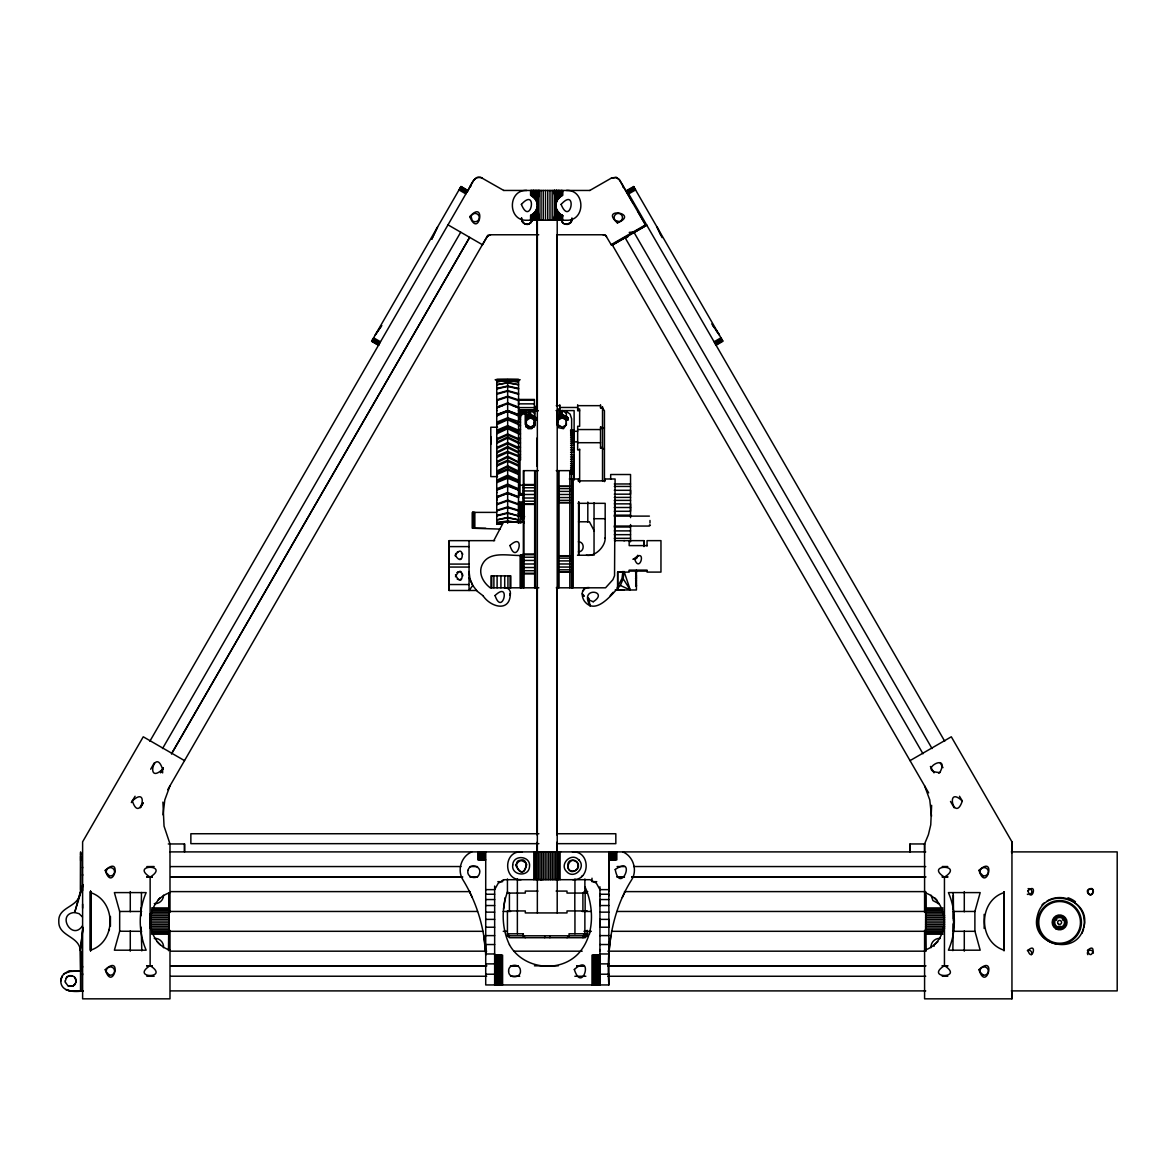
<?xml version="1.0" encoding="UTF-8"?>
<svg xmlns="http://www.w3.org/2000/svg" width="1176" height="1176" viewBox="0 0 1176 1176"><rect width="100%" height="100%" fill="white"/><g stroke="black" fill="none" stroke-linecap="round" stroke-linejoin="round"><path stroke-width="1.5" d="M60.77 980.946C60.858 992.441 75.352 992.118 83.334 990.883L80.674 990.927L80.63 951.281M80.63 889.762L80.615 851.924L80.483 891.408L74.676 912.488C56.11 913.752 72.059 941.359 82.423 925.894M82.614 974.83L82.614 973.713M82.614 967.245L82.614 966.393M82.614 908.151L82.614 904.168M82.614 890.673L82.614 886.704M82.614 875.547L82.614 874.429M82.614 867.962L82.614 867.109M90.552 949.885L90.567 891.129L90.581 951.061M141.194 931.304L141.194 928.423M141.194 909.327L141.194 907.931M151.631 909.327L169.006 909.327L168.756 892.628M169.006 911.503L168.462 950.664M184.529 843.956L184.529 851.894L184.529 843.956L168.286 843.956M476.633 590.484L449.188 590.484L449.188 540.651L494.67 540.651M469.048 540.651L469.048 590.484L472.781 585.472L469.988 578.739L469.048 571.521M485.688 952.398L485.688 945.945M507.665 523.276L507.665 508.017M518.587 510.252L507.665 506.9L507.665 493.317L502.211 495.184M518.587 496.816L507.665 492.479L507.665 486.07L496.742 490.157M518.587 488.849L507.665 484.115L507.665 478.22M518.587 480.205L507.665 475.178L507.665 469.9L496.742 474.56M507.665 466.887L507.665 468.901L518.587 473.59L518.587 472.105L507.665 466.887L496.742 472.105L496.742 473.605L507.665 468.901M518.587 471.076L507.665 465.828L507.665 461.257L496.742 466.078M496.742 462.653L507.665 457.302L507.665 460.228L518.587 465.064L518.587 463.917M518.587 462.095L507.665 456.229L507.665 452.451L496.742 457.346M518.587 455.862L507.665 451.422L507.665 447.63L496.742 453.01M518.587 451.937L507.665 446.557L507.665 443.631L496.742 448.526M518.587 447.483L507.665 442.617L507.665 438.031L496.742 443.337M518.587 442.279L507.665 436.987L507.665 434.958L496.742 439.75L496.742 440.971M518.587 438.736L507.665 433.973L507.665 428.681L496.742 433.826M507.665 425.639L507.665 419.744L496.742 424.639M520.498 422.155L507.665 417.803L507.665 411.38L496.742 414.966M496.742 388.933L507.665 386.448L507.665 411.1M518.587 388.403L507.665 386.007L507.665 382.906L496.742 384.728L507.665 382.597L518.587 384.728L507.665 382.906M507.665 382.141L507.665 379.525C464.461 379.907 550.868 379.966 507.665 379.525M518.513 523.276L518.587 379.51L496.742 379.51L496.742 524.334L502.211 523.688M518.954 523.202L518.513 515L524.011 514.912M520.013 458.449L520.013 494.126L523.232 494.126M520.38 587.809L520.38 555.248M520.792 523.305L520.792 516.602L518.954 515.176L524.393 515.176M534.227 427.211L526.348 427.211L526.348 410.586L518.513 410.468L538.005 410.586M526.348 420.596L530.435 417.789L530.435 414.775L527.495 416.23M536.315 417.803L530.435 414.658L527.495 416.451L530.435 414.658L536.315 418.127L530.435 415.069L526.025 417.642L530.435 415.26L530.435 410.586L526.348 417.656L530.435 414.937L530.626 410.586L534.521 413.173M530.582 190.453L530.582 195.113L535.683 199.053L537.682 205.344L535.683 211.651L530.582 215.59L530.582 220.25L531.038 215.399L532.478 214.649L533.389 220.25L533.478 213.959L537.167 208.652L538.946 190.453L538.946 220.25L537.094 208.887L538.946 220.25L537.682 204.977L538.946 190.453L536.947 201.434L536.947 190.453L535.08 198.288L535.08 190.453L533.36 196.657L537.167 202.051L538.946 220.25L537.476 207.461M534.404 419.479L534.404 425.962L530.435 427.211L526.348 424.859L526.348 427.211M534.404 410.777L534.404 399.458L518.513 399.458M534.521 424.992L534.654 410.88L538.094 410.88M536.888 466.152L536.888 438.134M545.164 879.692L545.164 851.894M556.998 410.88L556.998 424.345L558.38 427.667L563.51 428.696L566.42 424.345M558.115 426.623L558.115 413.173L562.01 410.586L558.115 417.656L562.202 414.937L562.393 410.586L566.288 413.173M558.115 421.699L558.115 420.141L562.202 417.789L562.202 414.658L568.082 417.803M566.288 424.992L566.42 411.394L570.125 414.158L571.639 418.832L571.639 479.823M574.123 480.014L574.123 410.586L556.072 410.586M578.754 522.217L578.754 502.034L578.754 555.248M591.998 984.944L591.998 955.147L599.936 954.941M599.936 950.884L599.936 949.532M599.936 895.745L599.936 894.495M485.717 851.894L485.717 984.944L608.874 984.944C606.331 948.753 611.946 911.003 631.571 879.927C637.774 870.343 633.335 856.187 622.751 851.894M608.859 952.398L608.859 942.358M608.874 895.745L608.874 894.495M608.874 891.526L608.874 889.909M616.827 851.894L616.827 859.832L608.874 859.832M622.824 572.095L624.03 572.109L617.665 572.095L617.665 589L617.665 572.095L629.189 572.109L629.189 570.125L647.05 570.11L647.05 572.095L660.956 572.095L660.971 540.637L647.05 540.651L647.065 546.002M630.542 510.707L630.542 474.516L610.682 474.516L610.682 479.235M636.422 570.081L636.422 589.985L615.195 589.97M643.978 545.811L643.978 540.651L614.563 540.637M910.048 843.956L910.048 851.894L910.048 843.956L924.718 843.956M924.586 851.894L924.586 843.956L928.408 834.666L930.745 824.89L931.627 805.325M925.571 931.304L925.85 892.496M953.368 931.304L953.368 923.968M953.368 918.838L953.368 911.503M953.133 892.628L953.368 909.327M924.586 930.363L924.586 998.836L1011.948 998.836L1011.948 991.53M1011.948 852.776L1011.948 841.825L951.31 736.793L910.048 760.622M168.991 946.562L169.006 895.348M80.615 854.496L80.615 853.732M533.36 196.657L533.389 190.453L531.964 195.745L533.36 196.657L533.389 190.453L532.169 195.863L533.36 196.657L533.389 190.453L533.257 196.568L534.624 197.759L533.742 196.951L535.08 190.453L534.845 198.009L535.683 199.053L536.947 190.453L537.167 202.051M562.657 220.25L562.657 215.59L559.864 214.047L559.85 220.25L561.275 214.958L557.159 211.048L555.557 205.344L557.556 199.053L562.657 195.113L562.657 190.453L562.202 195.304L560.746 196.054L559.85 190.453L559.761 196.745L556.072 202.051L554.293 220.25L554.293 190.453L556.145 201.816L554.293 190.453L555.557 205.726L554.293 220.25L556.292 209.269L556.292 220.25L558.144 212.415L558.144 220.25L559.879 214.047L556.072 208.652L554.293 190.453L555.763 203.242M141.208 914.796L141.208 911.488M531.038 215.399L531.875 220.25L531.508 215.193L534.624 212.929L535.08 220.25L535.683 211.651L534.433 213.135L535.08 220.25L533.478 213.959M562.657 195.113L558.615 197.759L558.144 190.453L558.806 197.568L557.556 199.053L558.144 190.453L559.761 196.745M163.038 814.88L164.802 799.93L169.991 785.803M931.524 816.129L929.775 799.93L924.586 785.803M535.124 212.371L536.947 220.25L537.094 208.887M556.145 201.816L556.292 190.453L558.1 198.332M531.875 220.25L531.993 214.943L534.624 212.929M561.364 190.453L561.246 195.76L561.364 190.453L562.202 195.304M605.111 537.932C605.772 545.355 596.056 556.998 586.31 555.248M556.689 210.21L556.292 220.25L557.953 212.18L556.689 210.21L556.292 220.25L556.072 208.652M531.875 190.453L531.14 195.348L531.964 195.745L530.655 195.142L531.875 190.453C533.639 197.45 528.568 196.48 531.875 190.453L532.169 195.863M515.676 865.257C527.377 886.954 531.067 846.544 515.764 864.727M561.364 220.25L562.099 215.355L561.275 214.958L562.584 215.546L561.364 220.25L561.275 214.958L562.657 215.59L561.364 220.25C563.671 218.471 559.747 213.135 560.54 214.517L559.85 220.25L561.07 214.84M163.537 895.215C163.67 900.037 159.054 904.226 154.276 903.609M163.493 947.68C164.155 942.593 159.363 937.787 154.276 938.448M534.712 197.862L535.08 190.453L534.242 197.392L535.683 199.053L536.947 190.453L536.432 200.273M557.556 211.651L558.526 212.841L558.144 220.25L559.482 213.738L558.615 212.929L558.144 220.25L558.394 212.694L557.556 211.651L556.292 220.25L556.807 210.43M609.05 951.84L610.873 935.405M537.682 205.344L536.55 210.21M555.557 205.344L556.689 200.493M633.335 559.217L636.848 558.056L637.804 555.337M521.482 217.942L521.968 220.926M521.63 217.942L521.732 220M532.316 218.898L531.581 221.632M571.007 222.558L571.948 217.942M537.623 204.227L538.946 190.453L537.55 203.683L538.946 190.453L537.314 202.537M555.616 206.476L554.293 220.25L555.689 207.02L554.293 220.25L555.925 208.167M119.673 931.23L119.673 911.562L114.395 892.599L146.162 892.599C138.268 910.738 138.268 932.053 146.162 950.193L114.395 950.193L119.673 931.23L141.62 931.318M637.73 556.307L637.818 555.528L635.922 558.806L633.07 559.173M82.849 928.32L80.35 950.708L80.659 971.067L68.164 971.405L63.71 973.978L70.707 971.008M82.996 927.305L80.35 950.708C79.527 935.934 58.227 936.493 58.8 921.44C57.947 906.931 77.19 907.578 79.748 894.671M578.386 867.197L578.386 864.375M637.76 555.925L637.701 556.395M62.108 975.977L60.799 981.005L61.108 978.373M65.239 981.063L66.841 977.08M75.97 982.475L76.161 980.946M162.582 769.28C155.276 745.996 144.619 785.803 162.582 769.28L162.626 772.926M455.347 555.337C464.549 540.842 464.549 569.845 455.347 555.337L455.48 556.322M455.465 574.814C464.373 592.807 464.358 558.776 455.48 576.769M509.458 944.725C501.711 928.54 501.196 908.342 507.591 891.658M503.607 908.975L505.107 897.67M622.913 571.448L622.001 578.43L617.209 587.632M620.369 585.472L623.162 578.739L624.103 571.521L630.262 589.985L620.369 585.472C612.182 593.792 596.1 615.974 584.501 601.289C580.915 596.173 580.87 586.927 589.161 587.544M509.443 944.725C522.864 968.936 558.967 973.713 578.195 953.78C594.541 936.228 594.468 908.019 585.134 887.145M589.47 934.185L589.896 930.966M141.473 892.496L141.194 915.751M934.038 946.312L934.244 945.269M534.654 424.345L531.743 428.696L528.127 428.696L525.216 424.345L525.216 411.394L522.335 413.217L520.395 416.377M90.567 950.193C116.542 941.903 116.542 900.889 90.567 892.599M952.839 950.664L953.368 922.851M571.948 219.839L571.301 221.632M109.03 930.554L109.456 929.069M169.991 892.599C144.016 900.889 144.016 941.903 169.991 950.193M509.649 595.321C512.221 591.557 508.15 586.986 503.99 587.544M510.09 594.512L510.355 593.615C510.149 612.681 490.583 607.242 482.983 595.688M83.143 884.867L74.676 912.488L79.145 913.693L82.423 916.957M80.188 893.054L82.908 884.528M61.137 978.432L63.68 973.919M75.984 982.357L73.427 985.782M455.465 554.366L455.847 553.455M470.841 185.293L470.121 187.249L470.988 185.293M532.14 220.765L531.038 222.411M532.243 220.926L528.877 224.028M571.859 220.765L570.081 223.072M934.435 944.754L937.889 941.623M431.754 239.169L437.149 227.762M622.325 897.479L625.147 891.496M431.695 239.243L437.59 227.012M493.802 540.651L503.725 521.791L523.79 521.791M583.09 590.881L584.825 588.764M526.348 417.656L530.229 410.586L526.348 413.173M149.867 741.233L473.81 180.134L476.941 177.517L481.013 177.517L503.754 190.453M467.328 191.629C470.474 187.131 473.766 173.93 482.101 177.958M131.344 802.576L135.078 796.255M150.675 769.236L154.276 762.857M162.538 748.553L460.727 232.201M171.52 753.742L469.665 237.361L171.578 753.772M167.742 789.699L487.878 235.2M482.542 244.711L487.129 236.773M558.115 417.656L562.202 410.586L562.202 414.937L566.288 417.656L566.288 421.522M159.921 897.788L159.319 898.685M486.982 236.773L489.98 234.818M375.6 334.381L381.744 325.473L375.173 335.101M577.842 868.52C565.876 880.31 563.407 853.57 576.607 861.935C579.709 864.757 577.96 870.519 573.815 871.151C561.937 871.828 570.948 853.217 577.842 863.066M65.959 978.329C67.84 974.595 73.485 974.728 75.426 978.329M74.558 984.915L75.44 983.68M610.168 595.673L613.181 592.263M572.741 879.692C590.837 880.515 590.543 850.704 572.462 851.894M487.32 236.273L489.392 234.95M582.899 935.802L584.869 933.803M585.148 935.802L587.133 933.803L568.993 933.803L569.213 935.802L567.008 937.713M530.361 223.072L531.199 222.411M570.904 222.411L566.567 224.351M582.899 937.713L584.869 935.802L584.884 910.944M587.147 930.289L587.133 935.802L585.148 937.713L509.414 937.713L507.444 935.802L507.429 910.944L525.305 910.944L525.305 912.929L567.008 912.929L567.008 910.944L587.147 910.944M534.933 407.469L536.918 405.632L534.933 407.469L536.918 407.469M158.966 899.081L158.128 899.758M581.561 876.532L582.576 875.62M558.615 197.759L561.275 195.745M66.87 977.138L69.325 975.727L72.103 975.786M72.103 986.326L74.573 984.812M939.845 772.529C951.163 750.905 915.457 771.515 939.845 772.529L938.551 773.073M530.523 223.072L528.73 224.028M569.302 223.616L570.228 223.072M529.773 426.829L528.333 427.726L529.891 426.903L526.348 424.859L526.348 425.962L530.435 427.211L534.404 424.933L532.61 425.962M527.495 416.377L530.435 414.658L536.315 418.053L530.435 414.658M557.791 417.406L562.202 415.069L568.082 418.186L562.202 414.775L559.261 416.451L562.202 414.658L568.082 418.053L562.202 414.658L559.261 416.23M557.791 417.833L562.202 415.54L568.082 418.597L562.202 415.26L557.791 417.715L562.202 415.069L568.082 418.421M589.823 190.453L611.623 177.958L616.65 177.517L619.767 180.134L632.791 202.698M633.658 186.602L626.72 190.453L944.71 741.233M626.984 190.909L633.864 186.94M627.293 191.468L634.173 187.498M627.705 192.173L634.584 188.204M628.19 193.011L635.069 189.042M628.704 193.893L635.584 189.924M611.035 244.711L645.58 224.851L638.274 212.194M646.58 224.851L612.182 244.711L928.658 792.874M612.343 245.005L623.456 238.581M634.57 232.172L645.683 225.763M612.387 245.078L646.785 225.219M625.132 238.272L628.263 236.464M559.261 416.363L562.202 414.658M714.082 341.79L720.962 337.821M714.596 342.686L721.476 338.717M715.082 343.51L721.961 339.541M715.493 344.23L722.373 340.261M715.831 344.818L722.681 340.805M716.081 345.229L722.946 341.26L633.599 186.484M526.025 417.583L530.435 415.069L536.315 418.421M557.791 417.583L562.202 415.069L568.082 418.494M526.025 418.45L530.435 416.054L536.315 419.024L530.435 415.54L526.025 417.833M557.791 418.45L562.202 416.054L568.082 419.024L562.202 415.54L557.791 418.009L562.202 415.54L568.082 418.832M526.025 417.406L530.435 415.069L536.315 418.494L530.435 415.54L526.025 418.009L530.435 415.54L536.315 418.832M526.025 418.935L530.435 416.627L536.315 419.494L530.435 416.363L526.025 418.671L530.435 416.054L536.315 419.259L530.435 416.054L526.025 418.288L530.435 415.79L536.315 418.979M557.791 418.935L562.202 416.627L568.082 419.494L562.202 416.363L557.791 418.671L562.202 416.054L568.082 419.259L562.202 416.054L557.791 418.288L562.202 415.79L568.082 418.979M471.811 851.894C461.242 856.187 456.803 870.343 463.006 879.927C476.839 902.521 484.718 928.673 485.717 955.147M608.874 984.944L608.874 851.894L608.874 889.629L599.936 889.629L596.379 883.25L590.014 879.692L504.577 879.692L498.212 883.25L494.655 889.629L485.717 889.629M496.742 451.937L507.665 446.557M496.742 461.595L507.665 456.229M526.025 418.774L530.435 416.627L536.315 419.714M496.742 442.279L507.665 436.987M557.791 418.774L562.202 416.627L568.082 419.714M507.665 465.828L496.742 471.076M611.476 177.958L616.004 177.37L619.09 179.369L645.433 224.851M569.449 223.616L567.523 224.278M507.665 427.667L496.742 432.797L496.742 431.195L507.665 426.609L518.587 431.21L518.587 432.797L507.665 427.667L507.665 426.594M520.307 555.484L523.291 554.572L522.511 554.705M507.665 475.178L496.742 480.205M507.665 476.192L496.742 481.748L507.665 477.25L518.587 481.719L507.665 476.192L507.665 477.265M530.582 215.59L531.964 214.958L533.389 220.25L532.993 214.311M507.665 451.422L496.742 455.862M507.665 442.617L496.742 447.483L496.742 448.997M507.665 460.228L496.742 465.064L496.742 463.917M507.665 418.788L496.742 423.654L507.665 418.7L518.587 423.654L507.665 418.538M496.742 438.736L507.665 433.973M507.665 484.115L496.742 488.849M518.587 489.804L507.665 485.173L496.742 489.76M496.742 415.951L507.665 411.38L518.587 415.951M496.742 430.225L507.665 425.653L518.587 430.225M496.742 415.01L507.665 410.498L518.587 414.511M457.229 552.073L458.14 551.706M73.471 985.723L69.325 986.267L72.118 986.223M460.095 558.982L461.007 558.615M460.095 579.445L461.007 579.062M1004.01 892.599C978.035 900.889 978.035 941.903 1004.01 950.193M924.586 950.193C950.561 941.903 950.561 900.889 924.586 892.599M507.665 492.479L496.742 496.816M496.742 482.63L507.665 478.206L518.587 482.63M496.742 422.096L507.665 417.803M517.22 496.551L507.665 493.288L496.742 497.654L496.742 496.272M502.255 880.486L503.401 880.03M496.742 407.881L507.665 403.735L518.587 407.881M518.587 489.76L507.665 485.071L496.742 489.804M518.587 408.322L518.587 407.043L507.665 402.942L496.742 407.043L496.742 408.322M496.742 414.511L507.665 410.571L518.587 415.01M518.587 502.417L518.587 504.739L507.665 500.917L496.742 504.739L496.742 502.417M496.742 504.004L507.665 500.123L518.587 504.004M496.742 400.619L507.665 396.959L518.587 400.619M498.11 496.551L500.844 495.64M496.742 407.572L502.211 405.793M518.587 399.869L507.665 396.268L496.742 399.869L496.742 402.089M507.665 506.9L496.742 510.252M496.742 510.884L507.665 507.591L518.587 510.884L523.893 510.869M496.742 394.254L507.665 391.167L518.587 394.254M496.742 393.622L507.665 390.594L518.587 393.622M527.803 224.278L528.98 224.19M496.742 515.455L507.665 512.692L518.587 515.955L507.665 513.28L496.742 515.955M496.742 388.403L507.665 386.007M578.342 551.823C584.781 552.058 584.781 541.548 578.342 541.798M593.233 601.745C610.27 590.925 578.166 585.795 590.279 606.14L588.485 598.261M150.131 877.12C170.74 864.037 129.522 864.037 150.131 877.12L150.131 965.672C129.522 978.755 170.74 978.755 150.131 965.672M68.12 971.464L80.63 971.008M944.446 877.12C965.04 864.037 923.836 864.037 944.446 877.12L944.446 965.672C965.04 978.755 923.836 978.755 944.446 965.672M629.234 232.407L634.54 231.804M526.863 224.351L527.95 224.278M528.053 224.425L524.996 224.028M567.773 224.425L564.7 224.028M489.833 234.818L490.568 234.774M526.76 190.453C507.576 189.586 507.576 221.117 526.76 220.25L566.479 220.25C585.663 221.117 585.663 189.586 566.479 190.453M496.742 524.099L502.211 523.82M521.247 851.894C503.24 850.895 503.108 880.515 521.115 879.692M523.643 504.21L518.513 504.401L534.668 504.416M520.733 851.938L522.115 851.894M518.587 379.539L496.742 379.539M537.388 879.692L536.579 879.692M623.736 540.651L624.706 540.651M556.865 851.894L558.027 851.894M556.88 879.692L558.027 879.692M503.607 190.453L589.985 190.453M490.421 234.774L538.74 234.774M556.645 234.774L603.156 234.774M518.513 403.853L534.404 403.853M556.277 405.661L559.791 405.661M577.666 405.661L600.524 405.661M559.791 407.469L577.666 407.469M600.524 407.469L602.524 407.469M534.404 407.602L518.513 407.602L513.133 405.793M559.791 408.954L557.806 408.954L557.806 410.762L559.791 410.762L559.791 404.779M577.666 408.954L579.65 408.954L579.65 426.329L577.666 426.256L577.666 449.923L579.65 449.923M518.513 409.851L534.404 409.851M518.513 410.733L526.348 410.733M579.65 410.762L577.666 410.762L577.666 404.779M518.513 411.894L526.348 411.894M518.513 412.864L526.348 412.864M518.513 414.07L526.348 414.07M518.513 415.495L521.644 415.495M518.513 416.671L520.498 416.671L520.498 460.11L518.513 460.11M518.513 417.612L520.498 417.612M518.513 419.465L520.498 419.465M518.513 425.55L520.498 425.55M557.806 426.256L559.791 426.256M497.536 427.241L490.789 427.241L490.789 476.618L497.536 476.618M600.524 427.182L604.435 428.064M518.513 429.505L520.498 429.505M577.666 429.549L600.524 429.549M570.595 430.225L574.123 430.342L570.595 430.342M570.595 430.945L574.123 430.945M574.094 431.298L577.666 431.298M570.595 431.783L574.123 431.783M570.595 432.856L574.123 432.856M520.498 433.841L518.513 433.841L507.665 428.681M570.595 434.135L574.123 434.135M570.595 435.62L574.123 435.62M570.595 437.266L574.123 437.266M518.513 438.383L520.498 438.383M570.595 439.104L574.123 439.104M570.595 441.059L574.123 441.059M574.094 441.882L577.666 441.882M577.666 442.705L600.524 442.705M518.513 442.926L520.498 442.926M570.595 443.161L574.123 443.161M570.595 445.351L574.123 445.351M518.513 447.277L520.498 447.277M570.595 447.63L574.123 447.63L574.123 449.938L570.595 449.938M518.513 451.231L520.498 451.231M570.595 452.29L574.123 452.29M518.513 454.627L520.498 454.627M570.595 454.627L574.123 454.627M570.595 456.95L574.123 456.95M520.498 457.302L507.665 452.451M518.513 459.155L520.498 459.155M570.595 459.213L574.123 459.213M570.595 461.418L574.123 461.418M570.595 463.506L574.123 463.506M570.595 465.475L574.123 465.475M570.595 467.298L574.123 467.298M570.595 468.959L574.123 468.959M570.595 470.444L574.123 470.444M538.299 470.65L523.349 470.65L523.349 587.809L523.349 570.713L534.668 570.713M556.248 470.65L569.816 470.65L569.816 587.809M570.595 470.62L574.123 470.62M570.448 471.723L574.123 471.723L570.595 471.473M570.448 472.781L574.123 472.781M570.448 473.634L574.123 473.634L574.123 479.47M570.448 474.237L574.123 474.281M569.287 478.985L578.754 478.985L578.754 480.866M578.107 480.866L605.17 480.866L605.17 478.985L615.092 478.985L614.548 575.74L612.916 579.665L605.552 587.809L556.248 587.809M614.284 483.968L630.542 483.968M534.668 484.527L523.349 484.527L523.349 500.432M520.013 485.203L534.668 485.203M558.497 486.232L569.816 486.232M558.497 486.438L569.816 486.438M614.284 486.438L630.542 486.438M523.349 487.731L534.668 487.731M558.497 488.643L569.816 488.643L569.816 491.406L558.497 491.406M614.284 490.304L630.542 490.304L630.542 494.17L614.284 494.17M523.349 490.936L534.668 490.936M523.232 493.626L520.013 493.626L520.013 495.037L523.232 495.037M534.668 494.479L520.013 494.523M558.497 494.479L569.816 494.479M520.013 494.802L523.232 494.802M614.284 497.419L630.542 497.389M558.497 497.551L569.816 497.551M523.349 498.021L534.668 498.021M558.497 500.315L569.816 500.315M614.284 500.373L630.542 500.373M534.668 501.211L523.349 501.211L523.349 504.416M518.513 501.931L523.879 501.931M558.497 502.505L569.816 502.505M558.497 502.725L569.816 502.725M523.879 503.181L518.513 503.181L523.643 503.387M578.107 503.328L605.17 503.328L605.17 538.373M523.349 503.754L534.668 503.754M614.284 503.857L630.542 503.857L630.542 517.631M518.513 505.621L523.893 505.621M518.513 506.782L523.893 506.782M614.284 507.503L630.542 507.503M518.513 507.885L523.746 507.885M518.513 508.929L523.643 508.929M518.513 509.899L523.614 509.899M614.284 511.281L630.542 511.281M518.513 511.575L523.893 511.575M496.522 512.383L472.429 512.383L472.429 528.274L485.732 528.274M523.893 512.251L518.587 511.869M523.893 512.81L518.513 512.81L518.513 514.191L524.011 514.191M518.513 513.265L523.893 513.265M518.513 513.589L523.893 513.589M518.513 513.853L523.967 513.853M614.284 515.161L630.542 515.161M614.195 516.117L649.402 516.117M524.672 516.705L520.792 516.602L523.981 522.938L521.1 516.705L523.981 518.645M594.042 518.704L605.17 518.704M578.474 521.791L589.411 521.791L594.38 531.214M649.402 525.055L650.387 525.055L649.402 526.054L614.195 526.054M614.284 527.01L630.542 527.01M614.284 530.89L630.542 530.89M614.284 534.668L630.542 534.668M614.284 538.314L630.542 538.314M647.065 545.605L629.175 545.62L629.175 540.651M449.188 546.605L469.048 546.605M534.668 554.028L523.349 554.028L523.349 569.934M523.349 554.705L534.668 554.705M524.202 555.248C510.796 556.88 488.672 549.06 481.719 565.744C478.456 574.197 483.556 582.723 490.201 587.809L538.814 587.809M577.504 555.248L592.689 555.248M558.497 555.734L569.816 555.734M558.497 555.939L569.816 555.939M523.349 557.233L534.668 557.233M558.497 558.144L569.816 558.144L569.816 560.908L558.497 560.908M523.349 560.438L534.668 560.438M523.349 563.98L534.668 563.98M558.497 563.98L569.816 563.98M449.188 564.083L469.048 564.083M449.188 567.053L469.048 567.053M558.497 567.053L569.816 567.053M523.349 567.523L534.668 567.523M558.497 569.816L569.816 569.816M629.189 571.11L647.065 571.11M635.628 571.36L636.422 572.536L635.628 571.36L636.422 571.315L635.628 572.624L636.422 578.225L635.628 576.181M558.497 572.006L569.816 572.006M558.497 572.227L569.816 572.227M523.349 573.256L534.668 573.256M523.349 573.917L534.668 573.917M636.422 576.181L635.628 572.624M635.628 576.078L636.422 576.078L635.628 574.27M635.628 586.074L636.422 586.074L635.628 578.225L636.422 578.122M635.628 580.165L636.422 580.268M635.628 583.796L636.422 583.722L635.628 582.164M449.188 584.531L469.048 584.531M635.628 585.031L636.422 584.986M635.628 585.81L636.422 585.78M538.887 833.74L190.865 833.74L190.865 843.662L538.887 843.662M557.203 833.74L615.827 833.74L615.827 843.662L557.203 843.662M169.991 851.894L925.718 851.894M1011.316 851.894L1117.2 851.894L1117.2 990.898L1011.316 990.898M485.717 859.832L477.779 859.832L477.779 851.894M146.809 866.594L154.159 866.536M170.696 866.594L460.948 866.536M470.135 866.536L477.485 866.594M617.091 866.536L624.441 866.594M633.629 866.536L925.718 866.594M942.255 866.536L947.768 866.536M146.809 876.899L152.321 876.899M170.696 876.899L460.948 876.899M470.135 876.899L477.485 876.899M617.091 876.899L624.441 876.899M631.791 876.899L925.718 876.899M942.255 876.899L947.768 876.899M146.809 876.973L152.321 876.973M170.696 876.973L462.785 876.973M470.135 876.973L477.485 876.973M617.091 876.973L624.441 876.973M631.791 876.973L925.718 876.973M942.255 876.973L947.768 876.973M542.327 879.692L540.269 879.692M497.83 881.677L502.593 881.677M596.761 881.677L591.998 881.677L591.998 878.207M537.991 891.085L525.305 891.085L525.305 893.069L507.429 893.069L507.429 878.987M556.13 891.085L567.008 891.085L567.008 893.069L587.147 893.069M170.696 891.614L470.135 891.614M584.031 891.614L587.706 891.614M624.441 891.614L925.718 891.614M485.717 894.245L494.655 894.245M599.936 894.245L608.874 894.245M485.717 899.552L494.655 899.552M608.874 899.552L599.936 899.552L599.936 905.535L608.874 905.535M485.717 905.535L494.655 905.535M151.631 907.931L168.991 907.931M942.946 907.931L925.571 907.931L925.571 909.327L942.946 909.327M151.631 910.827L169.006 910.827M925.571 910.827L942.946 910.827M119.599 911.459L141.62 911.459M169.153 911.459L477.53 911.459M503.24 911.459L510.575 911.459M582.164 911.459L591.337 911.459M617.033 911.459L925.409 911.459M952.942 911.459L974.977 911.459M485.717 912.15L494.655 912.15M599.936 912.15L608.874 912.15M151.631 912.4L169.006 912.4M925.571 912.4L942.946 912.4M149.881 914.046L168.991 914.046M925.571 914.046L942.946 914.046M149.881 915.751L168.991 915.751M925.571 915.751L944.681 915.751M149.881 917.5L168.991 917.5M925.571 917.5L944.681 917.5M149.881 919.264L168.991 919.264M925.571 919.264L944.681 919.264M485.717 919.382L494.655 919.382M149.881 921.058L168.991 921.058M925.571 921.058L944.681 921.058M149.881 922.851L168.991 922.851M925.571 922.851L944.681 922.851M149.881 924.63L168.991 924.63M925.571 924.63L944.681 924.63M149.881 926.379L168.991 926.379M925.571 926.379L944.681 926.379M485.717 927.217L494.655 927.217M149.881 928.085L168.991 928.085M925.571 928.085L944.681 928.085M151.616 929.731L168.991 929.731M925.571 929.731L942.946 929.731M151.616 931.304L483.042 931.318M503.24 931.318L506.9 931.318M584.002 931.318L591.337 931.318M611.535 931.318L942.946 931.304M952.942 931.318L974.977 931.318L980.181 950.193L948.415 950.193C956.308 932.053 956.308 910.738 948.415 892.599L980.181 892.599L974.889 911.562L974.889 931.23M151.616 932.803L168.991 932.803M925.571 932.803L942.946 932.803M151.616 934.2L168.991 934.2M925.571 934.2L942.946 934.2M485.717 935.611L494.655 935.611M599.936 935.611L608.874 935.611M507.444 935.802L587.133 935.802M485.717 944.534L494.655 944.534M599.936 944.534L608.874 944.534M170.696 951.178L486.658 951.178M514.221 951.178L582.193 951.178M607.904 951.178L925.718 951.178M485.717 953.971L494.655 953.971M599.936 953.971L608.874 953.971M494.655 955.147L502.593 955.147L502.593 984.944M485.717 963.879L494.655 963.879M599.936 963.879L608.874 963.879M146.809 965.819L152.321 965.819M170.696 965.819L486.658 965.819M510.546 965.819L517.896 965.819M534.433 965.819L558.306 965.819M576.681 965.819L584.031 965.819M607.904 965.819L925.718 965.819M942.255 965.819L947.768 965.819M146.809 965.893L152.321 965.893M170.696 965.893L486.658 965.893M510.546 965.893L517.896 965.893M543.606 965.893L552.793 965.893M576.681 965.893L584.031 965.893M607.904 965.893L925.718 965.893M942.255 965.893L947.768 965.893M485.717 974.213L494.655 974.213M599.936 974.213L608.874 974.213M146.809 976.256L154.159 976.256M170.696 976.198L486.658 976.256M510.546 976.198L519.733 976.256M574.844 976.256L585.869 976.256M607.904 976.256L925.718 976.256M942.255 976.256L947.768 976.256M65.768 989.589L70.736 990.927L82.32 990.912M170.696 990.898L925.718 990.898M616.93 589.955L624.118 589.955M536.579 851.894L537.344 851.894M518.513 515L524.011 515.014M617.665 572.095L621.075 572.109M559.35 851.894L560.746 851.894M500.123 529.097L474.839 528.274L474.839 512.383M570.625 471.605L574.123 471.723M573.329 851.894L574.697 851.938M940.3 938.448C935.214 937.787 930.422 942.579 931.069 947.68M603.009 234.774L604.89 235.171M617.356 222.955C640.538 213.209 598.584 206.447 617.503 222.955M565.627 224.278L566.729 224.351M525.907 224.278L527.01 224.351M593.233 601.745L589.69 600.274L588.397 598.04M68.135 990.545L70.707 990.883M511.31 521.762L496.742 522.629L507.665 520.953L518.587 522.629M937.831 903.491L938.654 903.609L932.95 900.581L931.039 895.215M507.665 386.448L518.587 388.933M603.597 234.818L605.405 235.465M509.032 411.865L513.133 413.335M514.5 413.849L518.587 414.966M518.587 490.157L507.665 486.055M507.665 493.361L518.587 497.654L518.587 496.272M460.095 572.153L461.007 572.536M68.002 985.723L69.281 986.326M457.229 579.062L458.14 579.445M518.587 474.56L507.665 469.885M507.665 434.973L518.587 439.75L518.587 440.971M518.587 466.078L507.665 461.257M507.665 419.744L518.587 424.639M507.665 443.631L518.587 448.997M563.848 223.616L564.95 224.19M524.129 223.616L525.143 224.028M525.231 224.19L521.732 220.765M157.187 941.8L160.142 944.754M507.665 438.031L518.587 443.337M518.587 462.653L507.665 457.302M507.665 447.63L518.587 453.01M530.435 415.26L536.315 418.538M562.202 414.364L568.082 417.745M530.435 414.364L536.315 417.745M460.918 186.602L467.783 190.571L460.977 186.484L371.631 341.26L378.496 345.229M460.713 186.94L467.592 190.909M460.404 187.498L467.284 191.468M459.992 188.204L466.872 192.173M459.507 189.042L466.387 193.011M458.993 189.924L465.872 193.893M447.997 224.851L482.395 244.711M562.202 417.789L566.288 420.141M530.435 417.789L534.404 420.082M373.615 337.821L380.48 341.79M373.101 338.717L379.966 342.686M372.616 339.541L379.495 343.51M372.204 340.261L379.084 344.23M378.76 344.774L371.895 340.805L378.731 344.818M371.69 341.143L378.569 345.112M184.529 760.622L143.251 736.793L82.614 841.825L82.614 998.836L169.991 998.836L169.991 930.363M558.115 424.859L562.202 427.211L566.288 424.859L566.288 422.699M936.904 900.037L934.655 897.788M604.435 449.1L600.524 447.924L602.524 447.292L600.524 448.115L600.524 427.094L602.524 428.887M530.435 414.937L534.521 417.656M563.069 223.072L564.083 223.778M559.864 214.047L559.85 220.25L559.482 213.738M469.988 578.739L469.048 578.033L472.781 585.472L477.221 591.249L482.983 595.688M67.958 985.782L65.459 982.416M525.305 937.713L523.1 935.802L523.1 933.803M578.71 859.818C571.374 851.762 558.718 864.419 566.773 871.754C574.109 879.81 586.765 867.153 578.71 859.818L579.268 860.435M583.825 596.217L582.238 593.704M561.202 219.839L563.216 223.072M562.393 222.411L563.304 223.234M522.82 222.411L523.599 223.234M649.99 523.07L649.99 520.468M509.414 935.802L507.444 933.803L523.32 933.803L523.32 935.802M605.713 235.847L606.595 236.773M584.119 596.041L583.09 594.512M74.573 977.08L76.161 981.063M526.216 863.066C507.679 850.674 520.733 886.895 526.76 864.375M561.996 221.632L562.643 222.558M522.276 221.632L522.923 222.558M711.759 323.914L713.847 326.957M715.89 329.897L718.977 334.381M713.17 326.075L719.403 335.101M623.162 578.739L630.262 589.985M633.893 232.172L932.039 748.553M940.227 762.886L942.976 767.649M959.498 796.255L962.306 800.988C954.574 824.038 944.475 784.407 962.203 800.9M624.912 237.361L922.984 753.772M930.392 766.443L933.994 772.838M950.502 801.444L954.177 807.794M605.552 235.2L611.182 244.711M656.987 227.012L660.912 235.274M657.413 227.762L662.088 237.611M469.43 891.496L472.252 897.479M622.751 185.293L623.456 187.249M622.589 185.293L623.309 187.249M561.599 220.765L562.084 221.779M521.879 220.765L522.379 221.779M635.628 580.268L636.422 582.076M462.389 573.917L462.888 575.799M75.47 978.256L75.97 979.652M462.389 553.455L462.756 554.366M635.628 578.225L636.422 580.165M561.687 220.926L561.114 218.898M561.246 195.76L559.85 190.453L560.246 196.377M926.173 950.884L925.571 895.215M141.796 950.884L141.194 927.188M556.292 190.453L556.601 200.67L556.292 190.453L557.689 198.876L556.292 190.453L556.395 201.14M536.947 220.25L536.638 210.034L536.947 220.25L535.55 211.827L536.947 220.25L536.829 209.563M483.704 935.405L485.497 951.84M65.239 980.946L65.415 982.475M554.293 190.453L555.645 203.977M537.594 206.726L538.946 220.25M561.364 219.059L561.437 220M558.144 190.453L558.35 198.053M534.874 212.65L535.08 220.25M162.92 802.106L164.037 826.125L169.991 843.956L169.991 912.429M80.63 860.685L80.615 856.304M1011.948 841.825L1011.948 998.836M984.15 914.369L984.15 928.423M964.291 891.614L964.291 911.812M964.291 930.98L964.291 951.178M953.368 895.348L953.368 921.058M924.586 843.956L924.586 912.429M643.963 540.651L643.978 546.59M630.542 524.555L630.542 541.798M615.827 851.894L615.827 859.832M614.651 500.241L614.651 541.225M614.857 851.894L614.857 859.832M613.916 851.894L613.916 859.832M613.019 851.894L613.019 859.832M612.196 851.894L612.196 859.832M611.447 851.894L611.447 859.832M610.77 851.894L610.77 859.832M610.197 851.894L610.197 859.832M609.697 851.894L609.697 859.832M609.315 851.894L609.315 859.832M609.036 851.894L609.036 859.832M604.435 481.631L604.435 410.762L602.524 408.057L600.524 408.057L600.524 404.779M602.524 406.764L602.524 480.749M599.936 886.763L599.936 984.944M599.775 955.147L599.775 984.944M599.51 955.147L599.51 984.944M599.128 955.147L599.128 984.944M598.643 955.147L598.643 984.944M598.055 955.147L598.055 984.944M597.379 955.147L597.379 984.944M596.629 955.147L596.629 984.944M595.791 955.147L595.791 984.944M594.909 955.147L594.909 984.944M594.042 502.814L594.042 555.248M593.968 955.147L593.968 984.944M592.998 955.147L592.998 984.944M587.809 502.049L587.809 521.997M585.163 893.069L585.148 910.944M584.884 878.987L584.884 893.069M582.899 893.069L582.899 910.944M579.65 449.1L579.65 482.454M578.577 478.985L578.577 480.866M578.577 502.034L578.577 555.248M574.946 878.987L574.946 893.069M574.946 910.944L574.946 933.803M574.814 893.069L574.814 910.944M572.8 478.985L572.8 587.809M572.653 478.985L572.653 587.809M571.521 478.985L571.521 587.809M560.099 851.894L560.099 879.692M558.806 470.65L558.806 587.809M558.703 851.894L558.703 879.692M558.497 470.65L558.497 587.809M557.203 219.794L557.203 879.692M557.203 879.913L557.203 912.929M556.909 235.332L556.909 405.867M556.909 587.397L556.909 834.945M556.909 842.281L556.909 851.439M555.631 851.894L555.631 879.692M553.984 851.894L553.984 879.692M552.176 190.453L552.176 220.25M552.279 851.894L552.279 879.692M550.53 851.894L550.53 879.692M549.986 190.453L549.986 220.25M549.883 936.522L549.883 937.713M548.751 851.894L548.751 879.692M547.751 190.453L547.751 220.25M546.958 851.894L546.958 879.692M545.488 190.453L545.488 220.25M544.694 936.522L544.694 937.713M543.385 851.894L543.385 879.692M543.253 190.453L543.253 220.25M541.636 851.894L541.636 879.692M541.063 190.453L541.063 220.25M539.946 879.692L539.946 851.894L538.285 851.894L538.285 879.692M537.344 219.794L537.344 852.409M537.344 879.913L537.344 912.929M537.123 218.824L537.123 234.774M537.05 235.332L537.05 405.867M537.05 587.397L537.05 834.945M537.05 842.281L537.05 851.439M536.785 218.824L536.785 234.774M536.918 404.779L536.918 411.174M536.712 851.894L536.712 879.692M535.609 470.65L535.609 587.809M535.227 879.692L535.227 851.894L533.816 851.894L533.83 879.692M534.933 406.764L534.933 411.409M534.933 418.494L534.933 425.859M534.654 410.88L534.521 424.859M534.668 470.65L534.668 587.809M534.404 400.149L518.513 400.149M534.404 422.272L534.404 424.33M523.864 470.65L523.893 587.809M521.659 555.248L521.659 587.809M520.512 555.248L520.512 587.809M518.587 399.296L518.587 402.089M518.587 402.545L518.587 404.412M517.366 878.987L517.366 933.803M510.84 587.809L510.84 575.887L490.98 575.887L490.98 587.809M510.09 575.887L510.09 587.809M509.414 893.069L509.414 910.944M507.929 575.887L507.929 587.809M507.665 402.942L507.665 403.941M504.71 575.887L504.71 587.809M501.593 955.147L501.593 984.944M500.917 575.887L500.917 587.809M500.623 955.147L500.623 984.944M499.682 955.147L499.682 984.944M498.8 955.147L498.8 984.944M497.977 955.147L497.977 984.944M497.11 575.887L497.11 587.809M497.213 955.147L497.213 984.944M496.742 402.545L496.742 404.412M496.742 410.056L496.742 410.968M496.742 426.138L496.742 427.153M496.742 475.692L496.742 476.809M496.742 492.112L496.742 492.92M496.742 498.756L496.742 500.52M496.742 515.044L496.742 516.264M496.551 955.147L496.551 984.944M495.963 955.147L495.963 984.944M495.478 955.147L495.478 984.944M495.096 955.147L495.096 984.944M494.817 955.147L494.817 984.944M494.655 886.028L494.655 984.944M493.891 575.887L493.891 587.809M491.744 575.887L491.744 587.809M490.789 436.678L490.789 444.308M485.276 851.894L485.276 859.832M484.894 851.894L484.894 859.832M484.409 851.894L484.409 859.832M483.821 851.894L483.821 859.832M483.145 851.894L483.145 859.832M482.395 851.894L482.395 859.832M481.572 851.894L481.572 859.832M480.69 851.894L480.69 859.832M479.749 851.894L479.749 859.832M478.779 851.894L478.779 859.832M474.207 512.383L474.207 528.274M473.605 512.383L473.605 528.274M473.105 512.383L473.193 528.274M472.796 512.383L472.796 528.274M472.546 512.383L472.531 528.274M449.188 540.651L449.188 590.484M130.271 891.614L130.271 911.812M130.271 930.98L130.271 951.178M110.426 916.427L110.426 926.365M90.567 891.746L90.567 950.664M90.552 891.173L90.552 950.296M80.63 951.163L80.63 990.883M1027.339 950.59A2.984 2.984 0 0 1 1031.411 954.662M1087.815 954.662A2.984 2.984 0 0 1 1089.623 950.296A2.984 2.984 0 0 1 1093.371 953.163M1028.059 888.733A2.984 2.984 0 0 1 1031.705 890.835A2.984 2.984 0 0 1 1029.603 894.48M1028.059 894.48A2.984 2.984 0 0 1 1027.339 894.186M1067.97 897.758A26.019 26.019 0 0 1 1075.452 901.757M1060.634 926.218A3.969 3.969 0 0 1 1058.591 926.218M1056.18 920.396A3.969 3.969 0 0 1 1056.798 919.573M1062.428 919.573A3.969 3.969 0 0 1 1063.045 920.396M1083.963 927.232A24.828 24.828 0 0 0 1084.434 922.381L1083.596 915.957A24.828 24.828 0 0 0 1047.199 900.889M1083.596 928.82A24.828 24.828 0 0 1 1081.876 933.377M1042.068 904.829A24.828 24.828 0 0 1 1044.508 902.698M599.936 919.382L599.936 927.217L608.874 927.217L608.874 919.382L599.936 919.382M1004.01 891.746L1004.01 950.664L1004.01 891.746M508.605 971.038C508.223 979.049 521.482 978.447 520.439 970.479C520.086 963.188 508.194 963.732 508.605 971.038M512.721 864.963C511.148 875.738 528.95 877.502 529.509 866.609C531.082 855.834 513.28 854.085 512.721 864.963M469.753 216.634C479.22 239.684 486.541 198.215 469.753 216.634M521.38 204.404C530.861 227.453 538.167 185.984 521.38 204.404M561.099 204.404C570.58 227.453 577.886 185.984 561.099 204.404M495.037 595.556C502.402 617.165 511.442 579.695 495.037 595.556M105.237 870.358C112.543 893.657 123.215 853.85 105.237 870.358M105.237 969.656C112.543 992.941 123.215 953.133 105.237 969.656M132.374 800.9C139.665 824.185 150.337 784.377 132.374 800.9M471.106 216.502L472.179 220.529A4.16 4.16 0 0 0 478.529 219.971A4.16 4.16 0 0 0 476.883 213.811A4.16 4.16 0 0 0 471.106 216.502M509.958 545.502C516.793 567.288 526.76 530.053 509.958 545.502M468.048 870.211C465.77 877.531 477.868 880.736 479.558 873.298C481.822 865.977 469.753 862.743 468.048 870.211M574.329 969.494C582.635 995.322 594.439 951.281 574.329 969.494M634.481 558.541C639.612 574.932 647.123 546.913 634.481 558.541M978.976 870.358C986.282 893.657 996.939 853.85 978.976 870.358M978.976 969.656C986.282 992.941 996.939 953.133 978.976 969.656M1027.942 890.835C1031.999 903.771 1037.923 881.662 1027.942 890.835M1027.942 950.414C1031.999 963.35 1037.923 941.226 1027.942 950.414M1037.585 915.222C1028.544 944.49 1076.819 957.426 1083.625 927.555C1092.666 898.302 1044.391 885.366 1037.585 915.222M1087.521 890.835C1091.578 903.771 1097.502 881.662 1087.521 890.835M1087.521 950.414C1091.578 963.35 1097.502 941.226 1087.521 950.414M615.224 869.505C620.237 896.171 637.451 853.938 615.224 869.505M143.09 802.987L140.341 807.765L143.149 803.032M163.273 768.046L160.509 772.808L163.332 768.075M531.096 426.829L532.537 427.726L531.096 426.829M530.435 416.627L526.025 419.053L530.435 416.995L536.315 419.935L530.435 416.627M562.202 416.627L557.791 419.053L562.202 416.995L568.082 419.935L562.202 416.627M458.14 572.153L457.229 572.536L458.14 572.153M507.665 517.411L496.742 519.91L507.665 517.866L518.587 519.91L507.665 517.411M619.385 221.602L615.357 220.529A4.16 4.16 0 0 1 615.915 214.179A4.16 4.16 0 0 1 622.075 215.825A4.16 4.16 0 0 1 619.385 221.602M502.211 381.112L496.742 381.73L507.665 380.421L518.587 381.73L502.211 381.112M523.673 510.781L518.513 510.781L523.702 510.796M983.077 875.767L980.137 872.827A4.16 4.16 0 0 1 983.798 867.609A4.16 4.16 0 0 1 988.296 872.107A4.16 4.16 0 0 1 983.077 875.767M983.077 975.051L980.137 972.111A4.16 4.16 0 0 1 983.798 966.892A4.16 4.16 0 0 1 988.296 971.405A4.16 4.16 0 0 1 983.077 975.051M109.339 875.767L106.399 872.827A4.16 4.16 0 0 1 110.059 867.609A4.16 4.16 0 0 1 114.557 872.107A4.16 4.16 0 0 1 109.339 875.767M109.339 975.051L106.399 972.111A4.16 4.16 0 0 1 110.059 966.892A4.16 4.16 0 0 1 114.557 971.405A4.16 4.16 0 0 1 109.339 975.051M1088.902 894.186A2.984 2.984 0 0 0 1093.371 891.614A2.984 2.984 0 0 0 1088.902 889.027A2.984 2.984 0 0 0 1088.902 894.186M1056.386 927.982A6.453 6.453 0 0 0 1066.073 922.381A6.453 6.453 0 0 0 1056.386 916.795A6.453 6.453 0 0 0 1056.386 927.982M1057.136 926.688A4.969 4.969 0 0 0 1064.574 922.381A4.969 4.969 0 0 0 1057.136 918.088A4.969 4.969 0 0 0 1057.136 926.688M1058.209 923.792A1.985 1.985 0 0 0 1061.531 922.895A1.985 1.985 0 0 0 1059.106 920.47A1.985 1.985 0 0 0 1058.209 923.792M1048.698 941.3A21.844 21.844 0 0 0 1081.45 922.381A21.844 21.844 0 0 0 1048.698 903.477A21.844 21.844 0 0 0 1048.698 941.3M1049.183 940.447A20.845 20.845 0 0 0 1080.465 922.381A20.845 20.845 0 0 0 1049.183 904.329A20.845 20.845 0 0 0 1049.183 940.447M1055.886 928.834A7.453 7.453 0 0 0 1067.058 922.381A7.453 7.453 0 0 0 1055.886 915.942A7.453 7.453 0 0 0 1055.886 928.834"/></g></svg>
